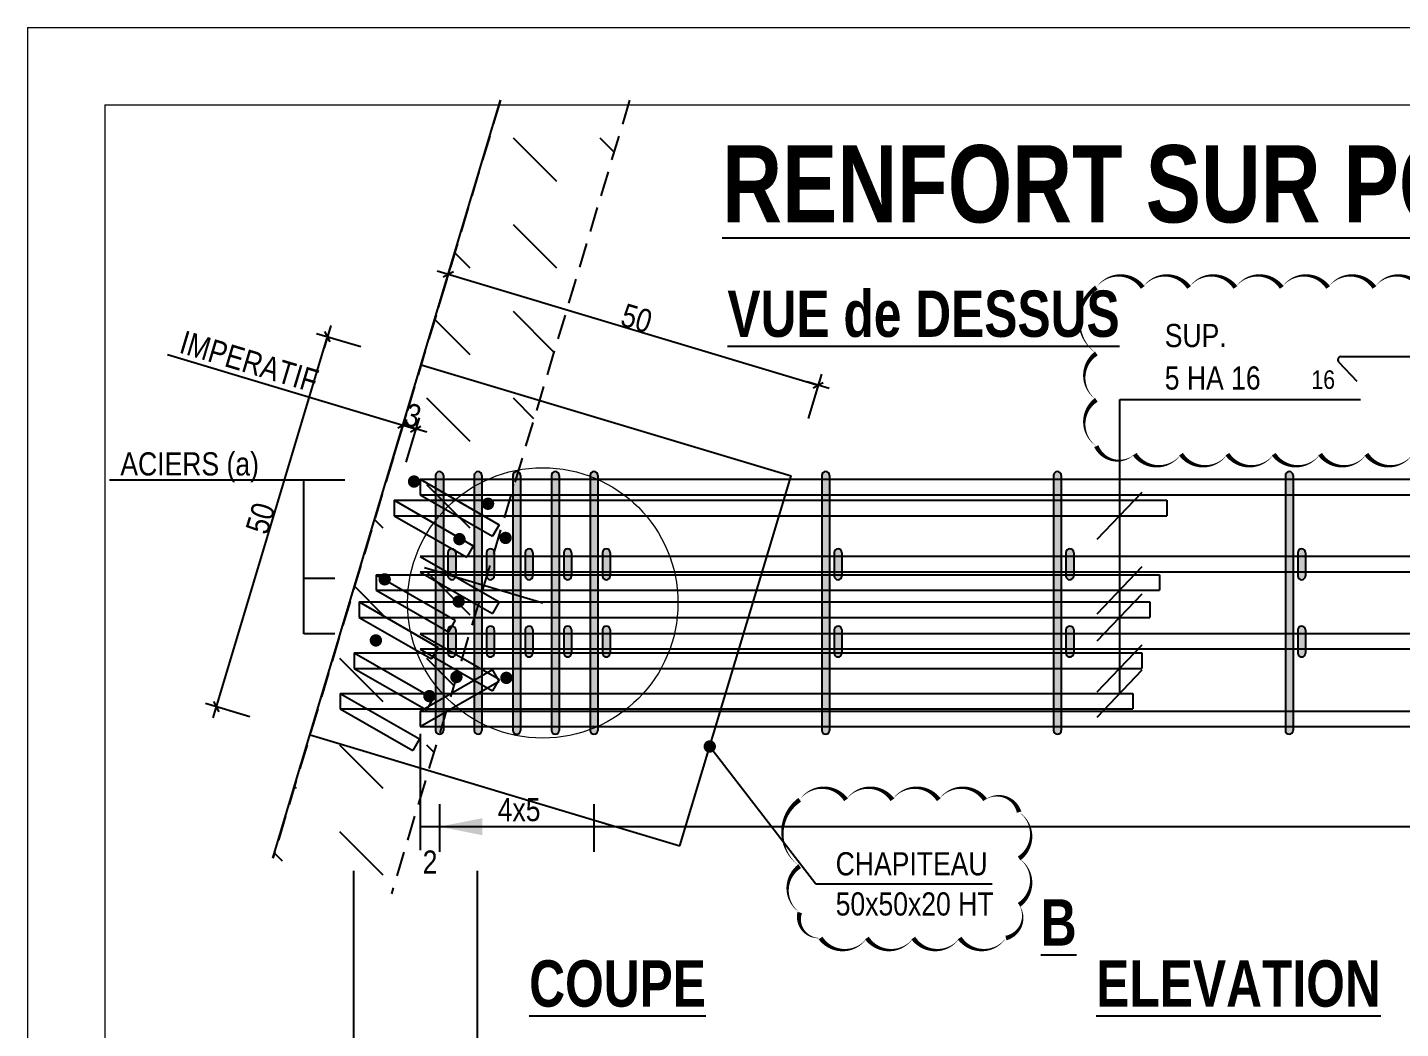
# Model space of a CAD drawing. Header units: centimetres. Extents: x 29921 to 42652, y -19090 to -11306.
# Drawn here: x 33043 to 33931, y -16244 to -15596 of the extents above; entities that cross this region are included whole.
import ezdxf

# ---------------------------------------------------------------- set-up
doc = ezdxf.new("R2010")
doc.units = ezdxf.units.CM
doc.header["$LTSCALE"] = 25.4
doc.header["$PDMODE"] = 1
doc.header["$PDSIZE"] = -2
doc.linetypes.add('CACHEX2', pattern=[19.05, 12.7, -6.35])
for name, color, linetype in [('01_linteaux', 2, 'Continuous'), ('01_murs_sup', 2, 'CACHEX2'), ('01_poch_BN', 9, 'Continuous'), ('01_texte', 230, 'Continuous'), ('AA_COTES', 2, 'Continuous')]:
    doc.layers.add(name, color=color, linetype=linetype)
doc.layers.add('01_murs_coup', color=5, linetype='Continuous', lineweight=60)
doc.layers.add('01_résv', color=32, linetype='Continuous', lineweight=9)
doc.styles.add('impact', font='impact.ttf')
doc.styles.add('STYLE2', font='ARIALN.TTF')
doc.dimstyles.new('JB25', dxfattribs={"dimscale": 0.1, "dimtxt": 150, "dimasz": 15, "dimexe": 0.1, "dimexo": 0.1, "dimgap": 0.09, "dimtad": 1, "dimdec": 1, "dimlfac": 0.5, "dimdsep": 46, "dimtxsty": 'STYLE2', "dimblk1": 'BOND_G', "dimblk2": 'BOND_D', "dimsah": 1, "dimcen": 1.5, "dimdle": 0.01, "dimse1": 1, "dimse2": 1, "dimclrd": 4, "dimclre": 2, "dimclrt": 6, "dimazin": 2, "dimtfac": 2.333333, "dimtdec": 1, "dimtix": 1, "dimtmove": 2, "dimatfit": 3, "dimldrblk": 'BOND_G', "dimfxl": 1, "dimtolj": 1, "dimtzin": 0, "dimarcsym": 0})

# ---------------------------------------------------------------- blocks, each defined once
blk = doc.blocks.new('BOND_G')
at = {"layer": 'AA_COTES', "color": 0}
for p, q in [((0, -5), (0, 15)), ((5, 0), (-5, 0)), ((1.77, 1.77), (-1.77, -1.77))]:
    blk.add_line(p, q, dxfattribs=at)
blk = doc.blocks.new('BOND_D')
at = {"layer": 'AA_COTES', "color": 0}
for p, q in [((5, 0), (-5, 0)), ((-1.77, -1.77), (1.77, 1.77)), ((0, 5), (0, -15))]:
    blk.add_line(p, q, dxfattribs=at)
blk = doc.blocks.new('*D170')
at = {"layer": '01_poch_BN', "color": 4, "lineweight": -2, "transparency": 16777216}
blk.add_line((33165.43, -16034.27), (33236.44, -15797.69), dxfattribs=at)
at = {"layer": 'Defpoints', "color": 0, "transparency": 16777216}
for p in [(33236.87, -15796.26), (33297.44, -15814.44), (33225.56, -16053.88)]:
    blk.add_point(p, dxfattribs=at)
at = {"layer": '01_poch_BN', "color": 4, "lineweight": -2, "transparency": 16777216, "xscale": 1.5, "yscale": 1.5, "zscale": 1.5}
for name, p, rotation in [('BOND_D', (33236.87, -15796.26), 73.29135084626645), ('BOND_G', (33165, -16035.7), 253.2913508462665)]:
    blk.add_blockref(name, p, dxfattribs=dict(at, rotation=rotation))
at = {"layer": '01_poch_BN', "color": 6, "transparency": 16777216, "insert": (33193.59, -15913.78), "char_height": 15, "attachment_point": 5, "rotation": 73.29135, "style": 'STYLE2'}
blk.add_mtext('\\A1;50', dxfattribs=at)
blk = doc.blocks.new('*D171')
at = {"layer": '01_poch_BN', "color": 4, "lineweight": -2, "transparency": 16777216}
blk.add_line((33316.47, -15756.24), (33553.04, -15827.26), dxfattribs=at)
at = {"layer": 'Defpoints', "color": 0, "transparency": 16777216}
for p in [(33297.44, -15814.44), (33554.48, -15827.69), (33536.88, -15886.31)]:
    blk.add_point(p, dxfattribs=at)
at = {"layer": '01_poch_BN', "color": 4, "lineweight": -2, "transparency": 16777216, "xscale": 1.5, "yscale": 1.5, "zscale": 1.5}
for name, p, rotation in [('BOND_G', (33315.03, -15755.81), 163.291350846279), ('BOND_D', (33554.48, -15827.69), 343.2913508462789)]:
    blk.add_blockref(name, p, dxfattribs=dict(at, rotation=rotation))
at = {"layer": '01_poch_BN', "color": 6, "transparency": 16777216, "insert": (33436.96, -15784.41), "char_height": 15, "attachment_point": 5, "rotation": 343.29135, "style": 'STYLE2'}
blk.add_mtext('\\A1;50', dxfattribs=at)
blk = doc.blocks.new('*D185')
at = {"layer": '01_poch_BN', "color": 4, "lineweight": -2, "transparency": 16777216}
blk.add_line((33287.14, -15853.94), (33292.52, -15855.56), dxfattribs=at)
at = {"layer": 'Defpoints', "color": 0, "transparency": 16777216}
for p in [(33293.96, -15855.99), (33271.84, -15899.71), (33280.09, -15902.19)]:
    blk.add_point(p, dxfattribs=at)
at = {"layer": '01_poch_BN', "color": 4, "lineweight": -2, "transparency": 16777216, "xscale": 1.5, "yscale": 1.5, "zscale": 1.5}
for name, p, rotation in [('BOND_G', (33285.71, -15853.51), 163.2913508462766), ('BOND_D', (33293.96, -15855.99), 343.2913508462767)]:
    blk.add_blockref(name, p, dxfattribs=dict(at, rotation=rotation))
at = {"layer": '01_poch_BN', "color": 6, "transparency": 16777216, "insert": (33292.04, -15847.4), "char_height": 15, "attachment_point": 5, "rotation": 343.29135, "style": 'STYLE2'}
blk.add_mtext('\\A1;3', dxfattribs=at)

msp = doc.modelspace()

# ---------------------------------------------------------------- hatches: boundary and pattern name
at = {"layer": '01_linteaux'}
h = msp.add_hatch(color=256, dxfattribs=at)
h.dxf.hatch_style = 1
h.paths.add_polyline_path([(33306.84, -15886.08), (33306.84, -15888.58), (33311.84, -15888.58), (33311.84, -15886.08, 1)])
h.paths.add_polyline_path([(33311.84, -15888.58), (33306.84, -15888.58), (33306.84, -15894.32), (33311.84, -15897.19)])
h.paths.add_polyline_path([(33311.84, -15897.19), (33306.84, -15894.32), (33306.84, -15898.58), (33311.84, -15898.58)])
h.paths.add_polyline_path([(33311.84, -15898.58), (33306.84, -15898.58), (33306.84, -15904.32), (33311.84, -15907.19)])
h.paths.add_polyline_path([(33311.84, -15909.27), (33311.84, -15907.19), (33306.84, -15904.32), (33306.84, -15915.21, -0.022174)])
h.paths.add_polyline_path([(33311.84, -15909.27, 0.022174), (33306.84, -15915.21), (33306.84, -15938.58), (33311.84, -15938.58)])
h.paths.add_polyline_path([(33311.84, -15938.58), (33306.84, -15938.58), (33306.84, -15944.32), (33311.84, -15947.19)])
h.paths.add_polyline_path([(33306.84, -15944.32), (33306.84, -15948.58), (33311.84, -15948.58), (33311.84, -15947.19)])
h.paths.add_polyline_path([(33311.84, -15948.58), (33306.84, -15948.58), (33306.84, -15954.32), (33311.84, -15957.19)])
h.paths.add_polyline_path([(33311.84, -15957.19), (33306.84, -15954.32), (33306.84, -15988.58), (33311.84, -15988.58)])
h.paths.add_polyline_path([(33311.84, -15988.58), (33306.84, -15988.58), (33306.84, -15994.32), (33311.84, -15997.19)])
h.paths.add_polyline_path([(33306.84, -15994.32), (33306.84, -15998.58), (33311.84, -15998.58), (33311.84, -15997.19)])
h.paths.add_polyline_path([(33311.84, -15998.58), (33306.84, -15998.58), (33306.84, -16004.32), (33311.84, -16007.19)])
h.paths.add_polyline_path([(33311.84, -16007.19), (33306.84, -16004.32), (33306.84, -16021.96, 0.022174), (33311.84, -16027.89)])
h.paths.add_polyline_path([(33311.84, -16027.89, -0.022174), (33306.84, -16021.96), (33306.84, -16032.84), (33311.84, -16029.97)])
h.paths.add_polyline_path([(33311.84, -16029.97), (33306.84, -16032.84), (33306.84, -16038.58), (33311.84, -16038.58)])
h.paths.add_polyline_path([(33311.84, -16038.58), (33306.84, -16038.58), (33306.84, -16042.84), (33311.84, -16039.97)])
h.paths.add_polyline_path([(33311.84, -16039.97), (33306.84, -16042.84), (33306.84, -16048.58), (33310.68, -16048.58), (33311.84, -16044.7)])
h.paths.add_polyline_path([(33310.68, -16048.58), (33306.84, -16048.58), (33306.84, -16051.08, 0.39487), (33309.18, -16053.58)])
h.paths.add_polyline_path([(33311.84, -16048.58), (33310.68, -16048.58), (33309.18, -16053.58, 0.433826), (33311.84, -16051.08)])
h.paths.add_polyline_path([(33311.84, -16044.7), (33310.68, -16048.58), (33311.84, -16048.58)], flags=17)
h = msp.add_hatch(color=256, dxfattribs=at)
h.dxf.hatch_style = 1
h.paths.add_polyline_path([(33331.84, -15886.08), (33331.84, -15888.58), (33336.84, -15888.58), (33336.84, -15886.08, 1)])
h.paths.add_polyline_path([(33336.84, -15888.58), (33331.84, -15888.58), (33331.84, -15894.32), (33336.84, -15897.19)])
h.paths.add_polyline_path([(33336.84, -15897.19), (33331.84, -15894.32), (33331.84, -15898.58), (33336.84, -15898.58)])
h.paths.add_polyline_path([(33336.84, -15898.58), (33331.84, -15898.58), (33331.84, -15904.32), (33336.84, -15907.19)])
h.paths.add_polyline_path([(33336.84, -15909.27), (33336.84, -15907.19), (33331.84, -15904.32), (33331.84, -15915.21, -0.022174)])
h.paths.add_polyline_path([(33336.84, -15909.27, 0.022174), (33331.84, -15915.21), (33331.84, -15938.58), (33336.84, -15938.58)])
h.paths.add_polyline_path([(33336.84, -15938.58), (33331.84, -15938.58), (33331.84, -15944.32), (33336.84, -15947.19)])
h.paths.add_polyline_path([(33331.84, -15944.32), (33331.84, -15948.58), (33336.84, -15948.58), (33336.84, -15947.19)])
h.paths.add_polyline_path([(33336.84, -15948.58), (33331.84, -15948.58), (33331.84, -15954.32), (33336.84, -15957.19)])
h.paths.add_polyline_path([(33336.84, -15957.19), (33331.84, -15954.32), (33331.84, -15988.58), (33336.84, -15988.58)])
h.paths.add_polyline_path([(33336.84, -15988.58), (33331.84, -15988.58), (33331.84, -15994.32), (33336.84, -15997.19)])
h.paths.add_polyline_path([(33331.84, -15994.32), (33331.84, -15998.58), (33336.84, -15998.58), (33336.84, -15997.19)])
h.paths.add_polyline_path([(33336.84, -15998.58), (33331.84, -15998.58), (33331.84, -16004.32), (33336.84, -16007.19)])
h.paths.add_polyline_path([(33336.84, -16007.19), (33331.84, -16004.32), (33331.84, -16021.96, 0.022174), (33336.84, -16027.89)])
h.paths.add_polyline_path([(33336.84, -16027.89, -0.022174), (33331.84, -16021.96), (33331.84, -16032.84), (33336.84, -16029.97)])
h.paths.add_polyline_path([(33336.84, -16029.97), (33331.84, -16032.84), (33331.84, -16038.58), (33336.84, -16038.58)])
h.paths.add_polyline_path([(33336.84, -16038.58), (33331.84, -16038.58), (33331.84, -16042.84), (33336.84, -16039.97)])
h.paths.add_polyline_path([(33336.84, -16039.97), (33331.84, -16042.84), (33331.84, -16048.58), (33335.68, -16048.58), (33336.84, -16044.7)])
h.paths.add_polyline_path([(33335.68, -16048.58), (33331.84, -16048.58), (33331.84, -16051.08, 0.39487), (33334.18, -16053.58)])
h.paths.add_polyline_path([(33336.84, -16048.58), (33335.68, -16048.58), (33334.18, -16053.58, 0.433826), (33336.84, -16051.08)])
h.paths.add_polyline_path([(33336.84, -16044.7), (33335.68, -16048.58), (33336.84, -16048.58)], flags=17)
h = msp.add_hatch(color=256, dxfattribs=at)
h.dxf.hatch_style = 1
h.paths.add_polyline_path([(33356.84, -15886.08), (33356.84, -15888.58), (33361.84, -15888.58), (33361.84, -15886.08, 1)])
h.paths.add_polyline_path([(33361.84, -15888.58), (33356.84, -15888.58), (33356.84, -15894.32), (33361.84, -15897.19)])
h.paths.add_polyline_path([(33361.84, -15897.19), (33356.84, -15894.32), (33356.84, -15898.58), (33361.84, -15898.58)])
h.paths.add_polyline_path([(33361.84, -15898.58), (33356.84, -15898.58), (33356.84, -15904.32), (33361.84, -15907.19)])
h.paths.add_polyline_path([(33361.84, -15909.27), (33361.84, -15907.19), (33356.84, -15904.32), (33356.84, -15915.21, -0.022174)])
h.paths.add_polyline_path([(33361.84, -15909.27, 0.022174), (33356.84, -15915.21), (33356.84, -15938.58), (33361.84, -15938.58)])
h.paths.add_polyline_path([(33361.84, -15938.58), (33356.84, -15938.58), (33356.84, -15944.32), (33361.84, -15947.19)])
h.paths.add_polyline_path([(33356.84, -15944.32), (33356.84, -15948.58), (33361.84, -15948.58), (33361.84, -15947.19)])
h.paths.add_polyline_path([(33361.84, -15948.58), (33356.84, -15948.58), (33356.84, -15954.32), (33361.84, -15957.19)])
h.paths.add_polyline_path([(33361.84, -15957.19), (33356.84, -15954.32), (33356.84, -15988.58), (33361.84, -15988.58)])
h.paths.add_polyline_path([(33361.84, -15988.58), (33356.84, -15988.58), (33356.84, -15994.32), (33361.84, -15997.19)])
h.paths.add_polyline_path([(33356.84, -15994.32), (33356.84, -15998.58), (33361.84, -15998.58), (33361.84, -15997.19)])
h.paths.add_polyline_path([(33361.84, -15998.58), (33356.84, -15998.58), (33356.84, -16004.32), (33361.84, -16007.19)])
h.paths.add_polyline_path([(33361.84, -16007.19), (33356.84, -16004.32), (33356.84, -16021.96, 0.022174), (33361.84, -16027.89)])
h.paths.add_polyline_path([(33361.84, -16027.89, -0.022174), (33356.84, -16021.96), (33356.84, -16032.84), (33361.84, -16029.97)])
h.paths.add_polyline_path([(33361.84, -16029.97), (33356.84, -16032.84), (33356.84, -16038.58), (33361.84, -16038.58)])
h.paths.add_polyline_path([(33361.84, -16038.58), (33356.84, -16038.58), (33356.84, -16042.84), (33361.84, -16039.97)])
h.paths.add_polyline_path([(33361.84, -16039.97), (33356.84, -16042.84), (33356.84, -16048.58), (33360.68, -16048.58), (33361.84, -16044.7)])
h.paths.add_polyline_path([(33360.68, -16048.58), (33356.84, -16048.58), (33356.84, -16051.08, 0.39487), (33359.18, -16053.58)])
h.paths.add_polyline_path([(33361.84, -16048.58), (33360.68, -16048.58), (33359.18, -16053.58, 0.433826), (33361.84, -16051.08)])
h.paths.add_polyline_path([(33361.84, -16044.7), (33360.68, -16048.58), (33361.84, -16048.58)], flags=17)
h = msp.add_hatch(color=256, dxfattribs=at)
h.dxf.hatch_style = 1
h.paths.add_polyline_path([(33381.84, -15886.08), (33381.84, -15888.58), (33386.84, -15888.58), (33386.84, -15886.08, 1)])
h.paths.add_polyline_path([(33386.84, -15888.58), (33381.84, -15888.58), (33381.84, -15894.32), (33386.84, -15897.19)])
h.paths.add_polyline_path([(33386.84, -15897.19), (33381.84, -15894.32), (33381.84, -15898.58), (33386.84, -15898.58)])
h.paths.add_polyline_path([(33386.84, -15898.58), (33381.84, -15898.58), (33381.84, -15904.32), (33386.84, -15907.19)])
h.paths.add_polyline_path([(33386.84, -15909.27), (33386.84, -15907.19), (33381.84, -15904.32), (33381.84, -15915.21, -0.022174)])
h.paths.add_polyline_path([(33386.84, -15909.27, 0.022174), (33381.84, -15915.21), (33381.84, -15938.58), (33386.84, -15938.58)])
h.paths.add_polyline_path([(33386.84, -15938.58), (33381.84, -15938.58), (33381.84, -15944.32), (33386.84, -15947.19)])
h.paths.add_polyline_path([(33381.84, -15944.32), (33381.84, -15948.58), (33386.84, -15948.58), (33386.84, -15947.19)])
h.paths.add_polyline_path([(33386.84, -15948.58), (33381.84, -15948.58), (33381.84, -15954.32), (33386.84, -15957.19)])
h.paths.add_polyline_path([(33386.84, -15957.19), (33381.84, -15954.32), (33381.84, -15988.58), (33386.84, -15988.58)])
h.paths.add_polyline_path([(33386.84, -15988.58), (33381.84, -15988.58), (33381.84, -15994.32), (33386.84, -15997.19)])
h.paths.add_polyline_path([(33381.84, -15994.32), (33381.84, -15998.58), (33386.84, -15998.58), (33386.84, -15997.19)])
h.paths.add_polyline_path([(33386.84, -15998.58), (33381.84, -15998.58), (33381.84, -16004.32), (33386.84, -16007.19)])
h.paths.add_polyline_path([(33386.84, -16007.19), (33381.84, -16004.32), (33381.84, -16021.96, 0.022174), (33386.84, -16027.89)])
h.paths.add_polyline_path([(33386.84, -16027.89, -0.022174), (33381.84, -16021.96), (33381.84, -16032.84), (33386.84, -16029.97)])
h.paths.add_polyline_path([(33386.84, -16029.97), (33381.84, -16032.84), (33381.84, -16038.58), (33386.84, -16038.58)])
h.paths.add_polyline_path([(33386.84, -16038.58), (33381.84, -16038.58), (33381.84, -16042.84), (33386.84, -16039.97)])
h.paths.add_polyline_path([(33386.84, -16039.97), (33381.84, -16042.84), (33381.84, -16048.58), (33385.68, -16048.58), (33386.84, -16044.7)])
h.paths.add_polyline_path([(33385.68, -16048.58), (33381.84, -16048.58), (33381.84, -16051.08, 0.39487), (33384.18, -16053.58)])
h.paths.add_polyline_path([(33386.84, -16048.58), (33385.68, -16048.58), (33384.18, -16053.58, 0.433826), (33386.84, -16051.08)])
h.paths.add_polyline_path([(33386.84, -16044.7), (33385.68, -16048.58), (33386.84, -16048.58)], flags=17)
h = msp.add_hatch(color=256, dxfattribs=at)
h.dxf.hatch_style = 1
h.paths.add_polyline_path([(33406.84, -15886.08), (33406.84, -15888.58), (33411.84, -15888.58), (33411.84, -15886.08, 1)])
h.paths.add_polyline_path([(33411.84, -15888.58), (33406.84, -15888.58), (33406.84, -15894.32), (33411.84, -15897.19)])
h.paths.add_polyline_path([(33411.84, -15897.19), (33406.84, -15894.32), (33406.84, -15898.58), (33411.84, -15898.58)])
h.paths.add_polyline_path([(33411.84, -15898.58), (33406.84, -15898.58), (33406.84, -15904.32), (33411.84, -15907.19)])
h.paths.add_polyline_path([(33411.84, -15909.27), (33411.84, -15907.19), (33406.84, -15904.32), (33406.84, -15915.21, -0.022174)])
h.paths.add_polyline_path([(33411.84, -15909.27, 0.022174), (33406.84, -15915.21), (33406.84, -15938.58), (33411.84, -15938.58)])
h.paths.add_polyline_path([(33411.84, -15938.58), (33406.84, -15938.58), (33406.84, -15944.32), (33411.84, -15947.19)])
h.paths.add_polyline_path([(33406.84, -15944.32), (33406.84, -15948.58), (33411.84, -15948.58), (33411.84, -15947.19)])
h.paths.add_polyline_path([(33411.84, -15948.58), (33406.84, -15948.58), (33406.84, -15954.32), (33411.84, -15957.19)])
h.paths.add_polyline_path([(33411.84, -15957.19), (33406.84, -15954.32), (33406.84, -15988.58), (33411.84, -15988.58)])
h.paths.add_polyline_path([(33411.84, -15988.58), (33406.84, -15988.58), (33406.84, -15994.32), (33411.84, -15997.19)])
h.paths.add_polyline_path([(33406.84, -15994.32), (33406.84, -15998.58), (33411.84, -15998.58), (33411.84, -15997.19)])
h.paths.add_polyline_path([(33411.84, -15998.58), (33406.84, -15998.58), (33406.84, -16004.32), (33411.84, -16007.19)])
h.paths.add_polyline_path([(33411.84, -16007.19), (33406.84, -16004.32), (33406.84, -16021.96, 0.022174), (33411.84, -16027.89)])
h.paths.add_polyline_path([(33411.84, -16027.89, -0.022174), (33406.84, -16021.96), (33406.84, -16032.84), (33411.84, -16029.97)])
h.paths.add_polyline_path([(33411.84, -16029.97), (33406.84, -16032.84), (33406.84, -16038.58), (33411.84, -16038.58)])
h.paths.add_polyline_path([(33411.84, -16038.58), (33406.84, -16038.58), (33406.84, -16042.84), (33411.84, -16039.97)])
h.paths.add_polyline_path([(33411.84, -16039.97), (33406.84, -16042.84), (33406.84, -16048.58), (33410.68, -16048.58), (33411.84, -16044.7)])
h.paths.add_polyline_path([(33410.68, -16048.58), (33406.84, -16048.58), (33406.84, -16051.08, 0.39487), (33409.18, -16053.58)])
h.paths.add_polyline_path([(33411.84, -16048.58), (33410.68, -16048.58), (33409.18, -16053.58, 0.433826), (33411.84, -16051.08)])
h.paths.add_polyline_path([(33411.84, -16044.7), (33410.68, -16048.58), (33411.84, -16048.58)], flags=17)
h = msp.add_hatch(color=256, dxfattribs=at)
h.dxf.hatch_style = 1
h.paths.add_polyline_path([(33556.84, -15886.08), (33556.84, -15888.58), (33561.84, -15888.58), (33561.84, -15886.08, 1)])
h.paths.add_polyline_path([(33561.84, -15888.58), (33556.84, -15888.58), (33556.84, -15894.32), (33561.84, -15897.19)])
h.paths.add_polyline_path([(33561.84, -15897.19), (33556.84, -15894.32), (33556.84, -15898.58), (33561.84, -15898.58)])
h.paths.add_polyline_path([(33561.84, -15898.58), (33556.84, -15898.58), (33556.84, -15904.32), (33561.84, -15907.19)])
h.paths.add_polyline_path([(33561.84, -15909.27), (33561.84, -15907.19), (33556.84, -15904.32), (33556.84, -15915.21, -0.022174)])
h.paths.add_polyline_path([(33561.84, -15909.27, 0.022174), (33556.84, -15915.21), (33556.84, -15938.58), (33561.84, -15938.58)])
h.paths.add_polyline_path([(33561.84, -15938.58), (33556.84, -15938.58), (33556.84, -15944.32), (33561.84, -15947.19)])
h.paths.add_polyline_path([(33556.84, -15944.32), (33556.84, -15948.58), (33561.84, -15948.58), (33561.84, -15947.19)])
h.paths.add_polyline_path([(33561.84, -15948.58), (33556.84, -15948.58), (33556.84, -15954.32), (33561.84, -15957.19)])
h.paths.add_polyline_path([(33561.84, -15957.19), (33556.84, -15954.32), (33556.84, -15988.58), (33561.84, -15988.58)])
h.paths.add_polyline_path([(33561.84, -15988.58), (33556.84, -15988.58), (33556.84, -15994.32), (33561.84, -15997.19)])
h.paths.add_polyline_path([(33556.84, -15994.32), (33556.84, -15998.58), (33561.84, -15998.58), (33561.84, -15997.19)])
h.paths.add_polyline_path([(33561.84, -15998.58), (33556.84, -15998.58), (33556.84, -16004.32), (33561.84, -16007.19)])
h.paths.add_polyline_path([(33561.84, -16007.19), (33556.84, -16004.32), (33556.84, -16021.96, 0.022174), (33561.84, -16027.89)])
h.paths.add_polyline_path([(33561.84, -16027.89, -0.022174), (33556.84, -16021.96), (33556.84, -16032.84), (33561.84, -16029.97)])
h.paths.add_polyline_path([(33561.84, -16029.97), (33556.84, -16032.84), (33556.84, -16038.58), (33561.84, -16038.58)])
h.paths.add_polyline_path([(33561.84, -16038.58), (33556.84, -16038.58), (33556.84, -16042.84), (33561.84, -16039.97)])
h.paths.add_polyline_path([(33561.84, -16039.97), (33556.84, -16042.84), (33556.84, -16048.58), (33560.68, -16048.58), (33561.84, -16044.7)])
h.paths.add_polyline_path([(33560.68, -16048.58), (33556.84, -16048.58), (33556.84, -16051.08, 0.39487), (33559.18, -16053.58)])
h.paths.add_polyline_path([(33561.84, -16048.58), (33560.68, -16048.58), (33559.18, -16053.58, 0.433826), (33561.84, -16051.08)])
h.paths.add_polyline_path([(33561.84, -16044.7), (33560.68, -16048.58), (33561.84, -16048.58)], flags=17)
h = msp.add_hatch(color=256, dxfattribs=at)
h.dxf.hatch_style = 1
h.paths.add_polyline_path([(33706.84, -15886.08), (33706.84, -15888.58), (33711.84, -15888.58), (33711.84, -15886.08, 1)])
h.paths.add_polyline_path([(33711.84, -15888.58), (33706.84, -15888.58), (33706.84, -15894.32), (33711.84, -15897.19)])
h.paths.add_polyline_path([(33711.84, -15897.19), (33706.84, -15894.32), (33706.84, -15898.58), (33711.84, -15898.58)])
h.paths.add_polyline_path([(33711.84, -15898.58), (33706.84, -15898.58), (33706.84, -15904.32), (33711.84, -15907.19)])
h.paths.add_polyline_path([(33711.84, -15909.27), (33711.84, -15907.19), (33706.84, -15904.32), (33706.84, -15915.21, -0.022174)])
h.paths.add_polyline_path([(33711.84, -15909.27, 0.022174), (33706.84, -15915.21), (33706.84, -15938.58), (33711.84, -15938.58)])
h.paths.add_polyline_path([(33711.84, -15938.58), (33706.84, -15938.58), (33706.84, -15944.32), (33711.84, -15947.19)])
h.paths.add_polyline_path([(33706.84, -15944.32), (33706.84, -15948.58), (33711.84, -15948.58), (33711.84, -15947.19)])
h.paths.add_polyline_path([(33711.84, -15948.58), (33706.84, -15948.58), (33706.84, -15954.32), (33711.84, -15957.19)])
h.paths.add_polyline_path([(33711.84, -15957.19), (33706.84, -15954.32), (33706.84, -15988.58), (33711.84, -15988.58)])
h.paths.add_polyline_path([(33711.84, -15988.58), (33706.84, -15988.58), (33706.84, -15994.32), (33711.84, -15997.19)])
h.paths.add_polyline_path([(33706.84, -15994.32), (33706.84, -15998.58), (33711.84, -15998.58), (33711.84, -15997.19)])
h.paths.add_polyline_path([(33711.84, -15998.58), (33706.84, -15998.58), (33706.84, -16004.32), (33711.84, -16007.19)])
h.paths.add_polyline_path([(33711.84, -16007.19), (33706.84, -16004.32), (33706.84, -16021.96, 0.022174), (33711.84, -16027.89)])
h.paths.add_polyline_path([(33711.84, -16027.89, -0.022174), (33706.84, -16021.96), (33706.84, -16032.84), (33711.84, -16029.97)])
h.paths.add_polyline_path([(33711.84, -16029.97), (33706.84, -16032.84), (33706.84, -16038.58), (33711.84, -16038.58)])
h.paths.add_polyline_path([(33711.84, -16038.58), (33706.84, -16038.58), (33706.84, -16042.84), (33711.84, -16039.97)])
h.paths.add_polyline_path([(33711.84, -16039.97), (33706.84, -16042.84), (33706.84, -16048.58), (33710.68, -16048.58), (33711.84, -16044.7)])
h.paths.add_polyline_path([(33710.68, -16048.58), (33706.84, -16048.58), (33706.84, -16051.08, 0.39487), (33709.18, -16053.58)])
h.paths.add_polyline_path([(33711.84, -16048.58), (33710.68, -16048.58), (33709.18, -16053.58, 0.433826), (33711.84, -16051.08)])
h.paths.add_polyline_path([(33711.84, -16044.7), (33710.68, -16048.58), (33711.84, -16048.58)], flags=17)
h = msp.add_hatch(color=256, dxfattribs=at)
h.dxf.hatch_style = 1
h.paths.add_polyline_path([(33856.84, -15886.08), (33856.84, -15888.58), (33861.84, -15888.58), (33861.84, -15886.08, 1)])
h.paths.add_polyline_path([(33861.84, -15888.58), (33856.84, -15888.58), (33856.84, -15894.32), (33861.84, -15897.19)])
h.paths.add_polyline_path([(33861.84, -15897.19), (33856.84, -15894.32), (33856.84, -15898.58), (33861.84, -15898.58)])
h.paths.add_polyline_path([(33861.84, -15898.58), (33856.84, -15898.58), (33856.84, -15904.32), (33861.84, -15907.19)])
h.paths.add_polyline_path([(33861.84, -15909.27), (33861.84, -15907.19), (33856.84, -15904.32), (33856.84, -15915.21, -0.022174)])
h.paths.add_polyline_path([(33861.84, -15909.27, 0.022174), (33856.84, -15915.21), (33856.84, -15938.58), (33861.84, -15938.58)])
h.paths.add_polyline_path([(33861.84, -15938.58), (33856.84, -15938.58), (33856.84, -15944.32), (33861.84, -15947.19)])
h.paths.add_polyline_path([(33856.84, -15944.32), (33856.84, -15948.58), (33861.84, -15948.58), (33861.84, -15947.19)])
h.paths.add_polyline_path([(33861.84, -15948.58), (33856.84, -15948.58), (33856.84, -15954.32), (33861.84, -15957.19)])
h.paths.add_polyline_path([(33861.84, -15957.19), (33856.84, -15954.32), (33856.84, -15988.58), (33861.84, -15988.58)])
h.paths.add_polyline_path([(33861.84, -15988.58), (33856.84, -15988.58), (33856.84, -15994.32), (33861.84, -15997.19)])
h.paths.add_polyline_path([(33856.84, -15994.32), (33856.84, -15998.58), (33861.84, -15998.58), (33861.84, -15997.19)])
h.paths.add_polyline_path([(33861.84, -15998.58), (33856.84, -15998.58), (33856.84, -16004.32), (33861.84, -16007.19)])
h.paths.add_polyline_path([(33861.84, -16007.19), (33856.84, -16004.32), (33856.84, -16021.96, 0.022174), (33861.84, -16027.89)])
h.paths.add_polyline_path([(33861.84, -16027.89, -0.022174), (33856.84, -16021.96), (33856.84, -16032.84), (33861.84, -16029.97)])
h.paths.add_polyline_path([(33861.84, -16029.97), (33856.84, -16032.84), (33856.84, -16038.58), (33861.84, -16038.58)])
h.paths.add_polyline_path([(33861.84, -16038.58), (33856.84, -16038.58), (33856.84, -16042.84), (33861.84, -16039.97)])
h.paths.add_polyline_path([(33861.84, -16039.97), (33856.84, -16042.84), (33856.84, -16048.58), (33860.68, -16048.58), (33861.84, -16044.7)])
h.paths.add_polyline_path([(33860.68, -16048.58), (33856.84, -16048.58), (33856.84, -16051.08, 0.39487), (33859.18, -16053.58)])
h.paths.add_polyline_path([(33861.84, -16048.58), (33860.68, -16048.58), (33859.18, -16053.58, 0.433826), (33861.84, -16051.08)])
h.paths.add_polyline_path([(33861.84, -16044.7), (33860.68, -16048.58), (33861.84, -16048.58)], flags=17)
h = msp.add_hatch(color=256, dxfattribs=at)
h.dxf.hatch_style = 1
h.paths.add_polyline_path([(33319.84, -15938.58), (33314.84, -15938.58), (33314.84, -15944.32), (33319.84, -15947.19)])
h.paths.add_polyline_path([(33314.84, -15944.32), (33314.84, -15948.58), (33319.84, -15948.58), (33319.84, -15947.19)])
edge = h.paths.add_edge_path()
edge.add_arc((33317.34, -15951.08), 2.5, 180, 360)
edge.add_line((33319.84, -15951.08), (33319.84, -15948.58))
edge.add_line((33319.84, -15948.58), (33314.84, -15948.58))
edge.add_line((33314.84, -15948.58), (33314.84, -15951.08))
edge = h.paths.add_edge_path()
edge.add_arc((33317.34, -15936.08), 2.5, 0, 180)
edge.add_line((33314.84, -15936.08), (33314.84, -15938.58))
edge.add_line((33314.84, -15938.58), (33319.84, -15938.58))
edge.add_line((33319.84, -15938.58), (33319.84, -15936.08))
h = msp.add_hatch(color=256, dxfattribs=at)
h.dxf.hatch_style = 1
h.paths.add_polyline_path([(33344.84, -15938.58), (33339.84, -15938.58), (33339.84, -15944.32), (33344.84, -15947.19)])
h.paths.add_polyline_path([(33339.84, -15944.32), (33339.84, -15948.58), (33344.84, -15948.58), (33344.84, -15947.19)])
edge = h.paths.add_edge_path()
edge.add_arc((33342.34, -15951.08), 2.5, 180, 360)
edge.add_line((33344.84, -15951.08), (33344.84, -15948.58))
edge.add_line((33344.84, -15948.58), (33339.84, -15948.58))
edge.add_line((33339.84, -15948.58), (33339.84, -15951.08))
edge = h.paths.add_edge_path()
edge.add_arc((33342.34, -15936.08), 2.5, 0, 180)
edge.add_line((33339.84, -15936.08), (33339.84, -15938.58))
edge.add_line((33339.84, -15938.58), (33344.84, -15938.58))
edge.add_line((33344.84, -15938.58), (33344.84, -15936.08))
h = msp.add_hatch(color=256, dxfattribs=at)
h.dxf.hatch_style = 1
h.paths.add_polyline_path([(33369.84, -15938.58), (33364.84, -15938.58), (33364.84, -15944.32), (33369.84, -15947.19)])
h.paths.add_polyline_path([(33364.84, -15944.32), (33364.84, -15948.58), (33369.84, -15948.58), (33369.84, -15947.19)])
edge = h.paths.add_edge_path()
edge.add_arc((33367.34, -15951.08), 2.5, 180, 360)
edge.add_line((33369.84, -15951.08), (33369.84, -15948.58))
edge.add_line((33369.84, -15948.58), (33364.84, -15948.58))
edge.add_line((33364.84, -15948.58), (33364.84, -15951.08))
edge = h.paths.add_edge_path()
edge.add_arc((33367.34, -15936.08), 2.5, 0, 180)
edge.add_line((33364.84, -15936.08), (33364.84, -15938.58))
edge.add_line((33364.84, -15938.58), (33369.84, -15938.58))
edge.add_line((33369.84, -15938.58), (33369.84, -15936.08))
h = msp.add_hatch(color=256, dxfattribs=at)
h.dxf.hatch_style = 1
h.paths.add_polyline_path([(33394.84, -15938.58), (33389.84, -15938.58), (33389.84, -15944.32), (33394.84, -15947.19)])
h.paths.add_polyline_path([(33389.84, -15944.32), (33389.84, -15948.58), (33394.84, -15948.58), (33394.84, -15947.19)])
edge = h.paths.add_edge_path()
edge.add_arc((33392.34, -15951.08), 2.5, 180, 360)
edge.add_line((33394.84, -15951.08), (33394.84, -15948.58))
edge.add_line((33394.84, -15948.58), (33389.84, -15948.58))
edge.add_line((33389.84, -15948.58), (33389.84, -15951.08))
edge = h.paths.add_edge_path()
edge.add_arc((33392.34, -15936.08), 2.5, 0, 180)
edge.add_line((33389.84, -15936.08), (33389.84, -15938.58))
edge.add_line((33389.84, -15938.58), (33394.84, -15938.58))
edge.add_line((33394.84, -15938.58), (33394.84, -15936.08))
h = msp.add_hatch(color=256, dxfattribs=at)
h.dxf.hatch_style = 1
h.paths.add_polyline_path([(33419.84, -15938.58), (33414.84, -15938.58), (33414.84, -15944.32), (33419.84, -15947.19)])
h.paths.add_polyline_path([(33414.84, -15944.32), (33414.84, -15948.58), (33419.84, -15948.58), (33419.84, -15947.19)])
edge = h.paths.add_edge_path()
edge.add_arc((33417.34, -15951.08), 2.5, 180, 360)
edge.add_line((33419.84, -15951.08), (33419.84, -15948.58))
edge.add_line((33419.84, -15948.58), (33414.84, -15948.58))
edge.add_line((33414.84, -15948.58), (33414.84, -15951.08))
edge = h.paths.add_edge_path()
edge.add_arc((33417.34, -15936.08), 2.5, 0, 180)
edge.add_line((33414.84, -15936.08), (33414.84, -15938.58))
edge.add_line((33414.84, -15938.58), (33419.84, -15938.58))
edge.add_line((33419.84, -15938.58), (33419.84, -15936.08))
h = msp.add_hatch(color=256, dxfattribs=at)
h.dxf.hatch_style = 1
h.paths.add_polyline_path([(33569.84, -15938.58), (33564.84, -15938.58), (33564.84, -15944.32), (33569.84, -15947.19)])
h.paths.add_polyline_path([(33564.84, -15944.32), (33564.84, -15948.58), (33569.84, -15948.58), (33569.84, -15947.19)])
edge = h.paths.add_edge_path()
edge.add_arc((33567.34, -15951.08), 2.5, 180, 360)
edge.add_line((33569.84, -15951.08), (33569.84, -15948.58))
edge.add_line((33569.84, -15948.58), (33564.84, -15948.58))
edge.add_line((33564.84, -15948.58), (33564.84, -15951.08))
edge = h.paths.add_edge_path()
edge.add_arc((33567.34, -15936.08), 2.5, 0, 180)
edge.add_line((33564.84, -15936.08), (33564.84, -15938.58))
edge.add_line((33564.84, -15938.58), (33569.84, -15938.58))
edge.add_line((33569.84, -15938.58), (33569.84, -15936.08))
h = msp.add_hatch(color=256, dxfattribs=at)
h.dxf.hatch_style = 1
h.paths.add_polyline_path([(33719.84, -15938.58), (33714.84, -15938.58), (33714.84, -15944.32), (33719.84, -15947.19)])
h.paths.add_polyline_path([(33714.84, -15944.32), (33714.84, -15948.58), (33719.84, -15948.58), (33719.84, -15947.19)])
edge = h.paths.add_edge_path()
edge.add_arc((33717.34, -15951.08), 2.5, 180, 360)
edge.add_line((33719.84, -15951.08), (33719.84, -15948.58))
edge.add_line((33719.84, -15948.58), (33714.84, -15948.58))
edge.add_line((33714.84, -15948.58), (33714.84, -15951.08))
edge = h.paths.add_edge_path()
edge.add_arc((33717.34, -15936.08), 2.5, 0, 180)
edge.add_line((33714.84, -15936.08), (33714.84, -15938.58))
edge.add_line((33714.84, -15938.58), (33719.84, -15938.58))
edge.add_line((33719.84, -15938.58), (33719.84, -15936.08))
h = msp.add_hatch(color=256, dxfattribs=at)
h.dxf.hatch_style = 1
h.paths.add_polyline_path([(33869.84, -15938.58), (33864.84, -15938.58), (33864.84, -15944.32), (33869.84, -15947.19)])
h.paths.add_polyline_path([(33864.84, -15944.32), (33864.84, -15948.58), (33869.84, -15948.58), (33869.84, -15947.19)])
edge = h.paths.add_edge_path()
edge.add_arc((33867.34, -15951.08), 2.5, 180, 360)
edge.add_line((33869.84, -15951.08), (33869.84, -15948.58))
edge.add_line((33869.84, -15948.58), (33864.84, -15948.58))
edge.add_line((33864.84, -15948.58), (33864.84, -15951.08))
edge = h.paths.add_edge_path()
edge.add_arc((33867.34, -15936.08), 2.5, 0, 180)
edge.add_line((33864.84, -15936.08), (33864.84, -15938.58))
edge.add_line((33864.84, -15938.58), (33869.84, -15938.58))
edge.add_line((33869.84, -15938.58), (33869.84, -15936.08))
h = msp.add_hatch(color=256, dxfattribs=at)
h.dxf.hatch_style = 1
h.paths.add_polyline_path([(33319.84, -15988.58), (33314.84, -15988.58), (33314.84, -15994.32), (33319.84, -15997.19)])
h.paths.add_polyline_path([(33314.84, -15994.32), (33314.84, -15998.58), (33319.84, -15998.58), (33319.84, -15997.19)])
edge = h.paths.add_edge_path()
edge.add_arc((33317.34, -16001.08), 2.5, 180, 360)
edge.add_line((33319.84, -16001.08), (33319.84, -15998.58))
edge.add_line((33319.84, -15998.58), (33314.84, -15998.58))
edge.add_line((33314.84, -15998.58), (33314.84, -16001.08))
edge = h.paths.add_edge_path()
edge.add_arc((33317.34, -15986.08), 2.5, 0, 180)
edge.add_line((33314.84, -15986.08), (33314.84, -15988.58))
edge.add_line((33314.84, -15988.58), (33319.84, -15988.58))
edge.add_line((33319.84, -15988.58), (33319.84, -15986.08))
h = msp.add_hatch(color=256, dxfattribs=at)
h.dxf.hatch_style = 1
h.paths.add_polyline_path([(33344.84, -15988.58), (33339.84, -15988.58), (33339.84, -15994.32), (33344.84, -15997.19)])
h.paths.add_polyline_path([(33339.84, -15994.32), (33339.84, -15998.58), (33344.84, -15998.58), (33344.84, -15997.19)])
edge = h.paths.add_edge_path()
edge.add_arc((33342.34, -16001.08), 2.5, 180, 360)
edge.add_line((33344.84, -16001.08), (33344.84, -15998.58))
edge.add_line((33344.84, -15998.58), (33339.84, -15998.58))
edge.add_line((33339.84, -15998.58), (33339.84, -16001.08))
edge = h.paths.add_edge_path()
edge.add_arc((33342.34, -15986.08), 2.5, 0, 180)
edge.add_line((33339.84, -15986.08), (33339.84, -15988.58))
edge.add_line((33339.84, -15988.58), (33344.84, -15988.58))
edge.add_line((33344.84, -15988.58), (33344.84, -15986.08))
h = msp.add_hatch(color=256, dxfattribs=at)
h.dxf.hatch_style = 1
h.paths.add_polyline_path([(33369.84, -15988.58), (33364.84, -15988.58), (33364.84, -15994.32), (33369.84, -15997.19)])
h.paths.add_polyline_path([(33364.84, -15994.32), (33364.84, -15998.58), (33369.84, -15998.58), (33369.84, -15997.19)])
edge = h.paths.add_edge_path()
edge.add_arc((33367.34, -16001.08), 2.5, 180, 360)
edge.add_line((33369.84, -16001.08), (33369.84, -15998.58))
edge.add_line((33369.84, -15998.58), (33364.84, -15998.58))
edge.add_line((33364.84, -15998.58), (33364.84, -16001.08))
edge = h.paths.add_edge_path()
edge.add_arc((33367.34, -15986.08), 2.5, 0, 180)
edge.add_line((33364.84, -15986.08), (33364.84, -15988.58))
edge.add_line((33364.84, -15988.58), (33369.84, -15988.58))
edge.add_line((33369.84, -15988.58), (33369.84, -15986.08))
h = msp.add_hatch(color=256, dxfattribs=at)
h.dxf.hatch_style = 1
h.paths.add_polyline_path([(33394.84, -15988.58), (33389.84, -15988.58), (33389.84, -15994.32), (33394.84, -15997.19)])
h.paths.add_polyline_path([(33389.84, -15994.32), (33389.84, -15998.58), (33394.84, -15998.58), (33394.84, -15997.19)])
edge = h.paths.add_edge_path()
edge.add_arc((33392.34, -16001.08), 2.5, 180, 360)
edge.add_line((33394.84, -16001.08), (33394.84, -15998.58))
edge.add_line((33394.84, -15998.58), (33389.84, -15998.58))
edge.add_line((33389.84, -15998.58), (33389.84, -16001.08))
edge = h.paths.add_edge_path()
edge.add_arc((33392.34, -15986.08), 2.5, 0, 180)
edge.add_line((33389.84, -15986.08), (33389.84, -15988.58))
edge.add_line((33389.84, -15988.58), (33394.84, -15988.58))
edge.add_line((33394.84, -15988.58), (33394.84, -15986.08))
h = msp.add_hatch(color=256, dxfattribs=at)
h.dxf.hatch_style = 1
h.paths.add_polyline_path([(33419.84, -15988.58), (33414.84, -15988.58), (33414.84, -15994.32), (33419.84, -15997.19)])
h.paths.add_polyline_path([(33414.84, -15994.32), (33414.84, -15998.58), (33419.84, -15998.58), (33419.84, -15997.19)])
edge = h.paths.add_edge_path()
edge.add_arc((33417.34, -16001.08), 2.5, 180, 360)
edge.add_line((33419.84, -16001.08), (33419.84, -15998.58))
edge.add_line((33419.84, -15998.58), (33414.84, -15998.58))
edge.add_line((33414.84, -15998.58), (33414.84, -16001.08))
edge = h.paths.add_edge_path()
edge.add_arc((33417.34, -15986.08), 2.5, 0, 180)
edge.add_line((33414.84, -15986.08), (33414.84, -15988.58))
edge.add_line((33414.84, -15988.58), (33419.84, -15988.58))
edge.add_line((33419.84, -15988.58), (33419.84, -15986.08))
h = msp.add_hatch(color=256, dxfattribs=at)
h.dxf.hatch_style = 1
h.paths.add_polyline_path([(33569.84, -15988.58), (33564.84, -15988.58), (33564.84, -15994.32), (33569.84, -15997.19)])
h.paths.add_polyline_path([(33564.84, -15994.32), (33564.84, -15998.58), (33569.84, -15998.58), (33569.84, -15997.19)])
edge = h.paths.add_edge_path()
edge.add_arc((33567.34, -16001.08), 2.5, 180, 360)
edge.add_line((33569.84, -16001.08), (33569.84, -15998.58))
edge.add_line((33569.84, -15998.58), (33564.84, -15998.58))
edge.add_line((33564.84, -15998.58), (33564.84, -16001.08))
edge = h.paths.add_edge_path()
edge.add_arc((33567.34, -15986.08), 2.5, 0, 180)
edge.add_line((33564.84, -15986.08), (33564.84, -15988.58))
edge.add_line((33564.84, -15988.58), (33569.84, -15988.58))
edge.add_line((33569.84, -15988.58), (33569.84, -15986.08))
h = msp.add_hatch(color=256, dxfattribs=at)
h.dxf.hatch_style = 1
h.paths.add_polyline_path([(33719.84, -15988.58), (33714.84, -15988.58), (33714.84, -15994.32), (33719.84, -15997.19)])
h.paths.add_polyline_path([(33714.84, -15994.32), (33714.84, -15998.58), (33719.84, -15998.58), (33719.84, -15997.19)])
edge = h.paths.add_edge_path()
edge.add_arc((33717.34, -16001.08), 2.5, 180, 360)
edge.add_line((33719.84, -16001.08), (33719.84, -15998.58))
edge.add_line((33719.84, -15998.58), (33714.84, -15998.58))
edge.add_line((33714.84, -15998.58), (33714.84, -16001.08))
edge = h.paths.add_edge_path()
edge.add_arc((33717.34, -15986.08), 2.5, 0, 180)
edge.add_line((33714.84, -15986.08), (33714.84, -15988.58))
edge.add_line((33714.84, -15988.58), (33719.84, -15988.58))
edge.add_line((33719.84, -15988.58), (33719.84, -15986.08))
h = msp.add_hatch(color=256, dxfattribs=at)
h.dxf.hatch_style = 1
h.paths.add_polyline_path([(33869.84, -15988.58), (33864.84, -15988.58), (33864.84, -15994.32), (33869.84, -15997.19)])
h.paths.add_polyline_path([(33864.84, -15994.32), (33864.84, -15998.58), (33869.84, -15998.58), (33869.84, -15997.19)])
edge = h.paths.add_edge_path()
edge.add_arc((33867.34, -16001.08), 2.5, 180, 360)
edge.add_line((33869.84, -16001.08), (33869.84, -15998.58))
edge.add_line((33869.84, -15998.58), (33864.84, -15998.58))
edge.add_line((33864.84, -15998.58), (33864.84, -16001.08))
edge = h.paths.add_edge_path()
edge.add_arc((33867.34, -15986.08), 2.5, 0, 180)
edge.add_line((33864.84, -15986.08), (33864.84, -15988.58))
edge.add_line((33864.84, -15988.58), (33869.84, -15988.58))
edge.add_line((33869.84, -15988.58), (33869.84, -15986.08))
at = {"layer": '01_murs_sup'}
h = msp.add_hatch(dxfattribs=at)
h.set_pattern_fill('DASH', color=256, scale=12.5, angle=135)
h.set_pattern_definition([(135, (-158006.503, 43517.734), (-56.126601, 4e-15), [39.6875, -39.6875])])
h.paths.add_polyline_path([(33201.57, -16133.81), (33278.19, -16156.81), (33432.35, -15643.24), (33348.83, -15643.24)])

# ---------------------------------------------------------------- linework, layer by layer
at = {"layer": '01_linteaux'}
for p, q in [((33201.57, -16133.81), (33348.83, -15643.24)), ((33297.44, -15814.44), (33536.88, -15886.31)), ((33296.84, -15888.58), (34796.84, -15888.58)), ((33296.84, -15888.58), (33296.84, -15898.58)), ((33296.84, -15888.58), (33348, -15917.95)), ((33306.84, -15886.08), (33306.84, -16051.08)), ((33311.84, -15886.08), (33311.84, -16051.08)), ((33331.84, -15886.08), (33331.84, -16051.08)), ((33336.84, -15886.08), (33336.84, -16051.08)), ((33356.84, -15886.08), (33356.84, -16051.08)), ((33361.84, -15886.08), (33361.84, -16051.08)), ((33381.84, -15886.08), (33381.84, -16051.08)), ((33386.84, -15886.08), (33386.84, -16051.08)), ((33406.84, -15886.08), (33406.84, -16051.08)), ((33411.84, -15886.08), (33411.84, -16051.08)), ((33465, -16125.76), (33536.88, -15886.31)), ((33556.84, -15886.08), (33556.84, -16051.08)), ((33561.84, -15886.08), (33561.84, -16051.08)), ((33706.84, -15886.08), (33706.84, -16051.08)), ((33711.84, -15886.08), (33711.84, -16051.08)), ((33856.84, -15886.08), (33856.84, -16051.08)), ((33861.84, -15886.08), (33861.84, -16051.08)), ((33296.84, -15898.58), (34796.84, -15898.58)), ((33296.84, -15898.58), (33343.69, -15925.47)), ((33280.09, -15902.19), (33780.09, -15902.19)), ((33280.09, -15902.19), (33280.09, -15912.19)), ((33280.09, -15902.19), (33331.25, -15931.55)), ((33780.09, -15902.19), (33780.09, -15912.19)), ((33280.09, -15912.19), (33780.09, -15912.19)), ((33280.09, -15912.19), (33326.94, -15939.07)), ((33348, -15917.95), (33343.69, -15925.47)), ((33331.25, -15931.55), (33326.94, -15939.07)), ((34796.84, -15938.58), (33296.84, -15938.58)), ((33296.84, -15938.58), (33348, -15967.95)), ((33314.84, -15936.08), (33314.84, -15951.08)), ((33319.84, -15936.08), (33319.84, -15951.08)), ((33339.84, -15936.08), (33339.84, -15951.08)), ((33344.84, -15936.08), (33344.84, -15951.08)), ((33364.84, -15936.08), (33364.84, -15951.08)), ((33369.84, -15936.08), (33369.84, -15951.08)), ((33389.84, -15936.08), (33389.84, -15951.08)), ((33394.84, -15936.08), (33394.84, -15951.08)), ((33414.84, -15936.08), (33414.84, -15951.08)), ((33419.84, -15936.08), (33419.84, -15951.08)), ((33564.84, -15936.08), (33564.84, -15951.08)), ((33569.84, -15936.08), (33569.84, -15951.08)), ((33714.84, -15936.08), (33714.84, -15951.08)), ((33719.84, -15936.08), (33719.84, -15951.08)), ((33864.84, -15936.08), (33864.84, -15951.08)), ((33869.84, -15936.08), (33869.84, -15951.08)), ((33268.32, -15950.31), (33775.47, -15950.31)), ((33268.32, -15950.31), (33268.32, -15960.31)), ((33268.32, -15950.31), (33319.48, -15979.68)), ((34796.84, -15948.58), (33296.84, -15948.58)), ((33296.84, -15948.58), (33343.69, -15975.47)), ((33775.47, -15950.31), (33775.47, -15960.31)), ((33268.32, -15960.31), (33775.47, -15960.31)), ((33268.32, -15960.31), (33315.16, -15987.2)), ((33257.32, -15967.99), (33769.1, -15967.99)), ((33257.32, -15967.99), (33308.48, -15997.35)), ((33257.32, -15967.99), (33257.32, -15977.99)), ((33348, -15967.95), (33343.69, -15975.47)), ((33769.1, -15967.99), (33769.1, -15977.99)), ((33257.32, -15977.99), (33769.1, -15977.99)), ((33257.32, -15977.99), (33304.17, -16004.87)), ((33314.84, -15986.08), (33314.84, -16001.08)), ((33319.48, -15979.68), (33315.16, -15987.2)), ((33319.84, -15986.08), (33319.84, -16001.08)), ((33339.84, -15986.08), (33339.84, -16001.08)), ((33344.84, -15986.08), (33344.84, -16001.08)), ((33364.84, -15986.08), (33364.84, -16001.08)), ((33369.84, -15986.08), (33369.84, -16001.08)), ((33389.84, -15986.08), (33389.84, -16001.08)), ((33394.84, -15986.08), (33394.84, -16001.08)), ((33414.84, -15986.08), (33414.84, -16001.08)), ((33419.84, -15986.08), (33419.84, -16001.08)), ((33564.84, -15986.08), (33564.84, -16001.08)), ((33569.84, -15986.08), (33569.84, -16001.08)), ((33714.84, -15986.08), (33714.84, -16001.08)), ((33719.84, -15986.08), (33719.84, -16001.08)), ((33864.84, -15986.08), (33864.84, -16001.08)), ((33869.84, -15986.08), (33869.84, -16001.08)), ((34796.84, -15988.58), (33296.84, -15988.58)), ((33296.84, -15988.58), (33348, -16017.95)), ((33308.48, -15997.35), (33304.17, -16004.87)), ((33254.11, -16000.94), (33763.9, -16000.94)), ((33254.11, -16000.94), (33254.11, -16010.94)), ((33254.11, -16000.94), (33305.27, -16030.3)), ((34796.84, -15998.58), (33296.84, -15998.58)), ((33296.84, -15998.58), (33343.69, -16025.47)), ((33763.9, -16000.94), (33763.9, -16010.94)), ((33254.11, -16010.94), (33763.9, -16010.94)), ((33254.11, -16010.94), (33300.95, -16037.82)), ((33296.84, -16038.58), (33343.69, -16011.7)), ((33348, -16019.22), (33343.69, -16011.7)), ((33296.84, -16048.58), (33348, -16019.22)), ((33348, -16017.95), (33343.69, -16025.47)), ((33245.15, -16027.22), (33758.12, -16027.22)), ((33245.15, -16027.22), (33245.15, -16037.22)), ((33245.15, -16027.22), (33296.31, -16056.58)), ((33305.27, -16030.3), (33300.95, -16037.82)), ((33758.12, -16027.22), (33758.12, -16037.22)), ((33245.15, -16037.22), (33758.12, -16037.22)), ((33245.15, -16037.22), (33291.99, -16064.1)), ((33296.84, -16038.58), (34796.84, -16038.58)), ((33296.84, -16038.58), (33296.84, -16048.58)), ((33296.84, -16048.58), (34796.84, -16048.58)), ((33225.56, -16053.88), (33465, -16125.76)), ((33296.31, -16056.58), (33291.99, -16064.1))]:
    msp.add_line(p, q, dxfattribs=at)
at = {"layer": '01_linteaux', "linetype": 'Continuous'}
for p, q in [((33892.76, -15809.19), (34012.79, -15809.19)), ((33891.3, -15812.56), (33903.15, -15825.14))]:
    msp.add_line(p, q, dxfattribs=at)
at = {"layer": '01_linteaux', "ltscale": 0.1}
for p, q in [((33253.68, -16142.03), (33253.68, -16314.64)), ((33333.68, -16142.03), (33333.68, -16289.64))]:
    msp.add_line(p, q, dxfattribs=at)
at = {"layer": '01_linteaux', "const_width": 4}
for points in [[(33290.87, -15890.03, 1), (33294.87, -15890.03, 1)], [(33338.76, -15904.4, 1), (33342.76, -15904.4, 1)], [(33320.25, -15927.31, 1), (33324.25, -15927.31, 1)], [(33350.12, -15926.53, 1), (33354.12, -15926.53, 1)], [(33271.87, -15953.33, 1), (33275.87, -15953.33, 1)], [(33319.75, -15967.7, 1), (33323.75, -15967.7, 1)], [(33269.91, -15993.85, 1), (33266.42, -15991.89, 1)], [(33318.29, -16016.55, 1), (33322.29, -16016.55, 1)], [(33350.64, -16017.11, 1), (33354.64, -16017.11, 1)], [(33304.56, -16029.89, 1), (33301.08, -16027.93, 1)]]:
    msp.add_lwpolyline(points, format="xyb", close=True, dxfattribs=at)
at = {"layer": '01_linteaux', "linetype": 'Continuous'}
msp.add_arc((33892.76, -15811.19), 2, 90, 223.3156, dxfattribs=at)
at = {"layer": '01_linteaux'}
for centre, start, end in [((33309.34, -15886.08), 0, 180), ((33334.34, -15886.08), 0, 180), ((33359.34, -15886.08), 0, 180), ((33384.34, -15886.08), 0, 180), ((33409.34, -15886.08), 0, 180), ((33559.34, -15886.08), 0, 180), ((33709.34, -15886.08), 0, 180), ((33859.34, -15886.08), 0, 180), ((33317.34, -15936.08), 0, 180), ((33342.34, -15936.08), 0, 180), ((33367.34, -15936.08), 0, 180), ((33392.34, -15936.08), 0, 180), ((33417.34, -15936.08), 0, 180), ((33567.34, -15936.08), 0, 180), ((33717.34, -15936.08), 0, 180), ((33867.34, -15936.08), 0, 180), ((33317.34, -15951.08), 180, 0), ((33342.34, -15951.08), 180, 0), ((33367.34, -15951.08), 180, 0), ((33392.34, -15951.08), 180, 0), ((33417.34, -15951.08), 180, 0), ((33567.34, -15951.08), 180, 0), ((33717.34, -15951.08), 180, 0), ((33867.34, -15951.08), 180, 0), ((33317.34, -15986.08), 0, 180), ((33342.34, -15986.08), 0, 180), ((33367.34, -15986.08), 0, 180), ((33392.34, -15986.08), 0, 180), ((33417.34, -15986.08), 0, 180), ((33567.34, -15986.08), 0, 180), ((33717.34, -15986.08), 0, 180), ((33867.34, -15986.08), 0, 180), ((33317.34, -16001.08), 180, 0), ((33342.34, -16001.08), 180, 0), ((33367.34, -16001.08), 180, 0), ((33392.34, -16001.08), 180, 0), ((33417.34, -16001.08), 180, 0), ((33567.34, -16001.08), 180, 0), ((33717.34, -16001.08), 180, 0), ((33867.34, -16001.08), 180, 0), ((33309.34, -16051.08), 180, 0), ((33334.34, -16051.08), 180, 0), ((33359.34, -16051.08), 180, 0), ((33384.34, -16051.08), 180, 0), ((33409.34, -16051.08), 180, 0), ((33559.34, -16051.08), 180, 0), ((33709.34, -16051.08), 180, 0), ((33859.34, -16051.08), 180, 0)]:
    msp.add_arc(centre, 2.5, start, end, dxfattribs=at)
at = {"layer": '01_murs_coup', "linetype": 'Continuous', "lineweight": 18}
msp.add_circle((33376.18, -15968.58), 87.5, dxfattribs=at)
at = {"layer": '01_murs_sup', "ltscale": 0.05}
for p, q in [((33348.83, -15643.24), (33201.57, -16133.81)), ((33432.35, -15643.24), (33278.19, -16156.81))]:
    msp.add_line(p, q, dxfattribs=at)
at = {"layer": '01_poch_BN'}
msp.add_line((33299.55, -15945.58), (33376.18, -15968.58), dxfattribs=at)
at = {"layer": '01_résv'}
for p, q in [((33042.66, -15596.12), (33042.66, -17081.12)), ((33042.66, -15596.12), (35142.66, -15596.12)), ((33092.66, -15646.12), (33092.66, -17031.12)), ((33092.66, -15646.12), (35092.66, -15646.12))]:
    msp.add_line(p, q, dxfattribs=at)
at = {"layer": '01_texte'}
for p, q in [((33133.19, -15807.73), (33285.71, -15853.51)), ((33248.06, -15889.09), (33095.83, -15889.09)), ((33221.51, -15988.52), (33221.51, -15889.09)), ((33241.69, -15952.78), (33221.51, -15952.78)), ((33241.69, -15988.52), (33221.51, -15988.52))]:
    msp.add_line(p, q, dxfattribs=at)
at = {"layer": '01_texte', "ltscale": 30}
for p, q in [((33749.67, -16027.22), (33749.67, -15836.99)), ((33749.67, -15836.99), (33905.46, -15836.99)), ((33735.13, -15927.42), (33764.21, -15896.95)), ((33735.13, -15975.55), (33764.21, -15945.08)), ((33735.13, -15993.22), (33764.21, -15962.75)), ((33735.13, -16026.18), (33764.21, -15995.7)), ((33735.13, -16042.46), (33764.21, -16011.98)), ((33296.84, -16053.39), (33296.84, -16128.57)), ((33484.28, -16061.53), (33553, -16150.5)), ((33309.34, -16098.94), (33309.34, -16129.71)), ((33409.34, -16098.94), (33409.34, -16129.71)), ((33296.84, -16113.41), (34796.84, -16113.17)), ((33553, -16150.5), (33667, -16150.5))]:
    msp.add_line(p, q, dxfattribs=at)
at = {"layer": '01_texte'}
msp.add_lwpolyline([(33939.31, -15872.33, 0, 3, -0.520567), (33909.31, -15872.33, 0, 3, -0.520567), (33879.31, -15872.33, 0, 3, -0.520567), (33849.31, -15872.33, 0, 3, -0.520567), (33819.31, -15872.33, 0, 3, -0.520567), (33789.31, -15872.33, 0, 3, -0.520567), (33759.31, -15872.33, 0, 3, -0.520567), (33734.51, -15867.12, 0, 3, -0.520567), (33734.51, -15837.12, 0, 3, -0.520567), (33734.51, -15807.12, 0, 3, -0.520567), (33734.51, -15764.43, 0, 3, -0.520567), (33764.51, -15764.43, 0, 3, -0.520567), (33794.51, -15764.43, 0, 3, -0.520567), (33824.51, -15764.43, 0, 3, -0.520567), (33854.51, -15764.43, 0, 3, -0.520567), (33884.51, -15764.43, 0, 3, -0.520567), (33914.51, -15764.43, 0, 3, -0.520567), (33944.51, -15764.43, 0, 3, -0.520567)], format="xyseb", dxfattribs=at)
at = {"layer": '01_texte', "ltscale": 30, "const_width": 4}
msp.add_lwpolyline([(33482.28, -16061.53, 1), (33486.28, -16061.53, 1)], format="xyb", close=True, dxfattribs=at)
at = {"layer": '01_texte'}
msp.add_lwpolyline([(33542.5, -16096, 0, 3, -0.520567), (33572.5, -16096, 0, 3, -0.520567), (33602.5, -16096, 0, 3, -0.520567), (33632.5, -16096, 0, 3, -0.520567), (33662.5, -16096, 0, 3, -0.520567), (33684.5, -16104, 0, 3, -0.520567), (33684.5, -16134, 0, 3, -0.520567), (33684.5, -16164, 0, 3, -0.520567), (33676, -16185.5, 0, 3, -0.520567), (33646, -16185.5, 0, 3, -0.520567), (33616, -16185.5, 0, 3, -0.520567), (33586, -16185.5, 0, 3, -0.520567), (33556, -16185.5, 0, 3, -0.520567), (33542.5, -16169, 0, 3, -0.520567), (33542.5, -16139, 0, 3, -0.520567)], format="xyseb", close=True, dxfattribs=at)
at = {"layer": '01_texte', "ltscale": 30}
for points in [[(33309.34, -16113.41), (33336.99, -16107.9), (33336.99, -16113.41)], [(33309.34, -16113.41), (33336.99, -16118.92), (33336.99, -16113.41)]]:
    msp.add_solid(points, dxfattribs=at)

# ---------------------------------------------------------------- texts
at = {"layer": '01_texte'}
for s, height, style, p in [('%%URENFORT SUR POTEAU P1 et P2', 50, 'impact', (33492.38, -15722.31)), ('%%UVUE de DESSUS', 30, 'impact', (33495.69, -15796.38)), ('SUP.', 15, 'STYLE2', (33778.78, -15803.01)), ('5 HA 16', 15, 'STYLE2', (33778.78, -15830.51)), ('16', 12, 'STYLE2', (33873.72, -15830.07)), ('ACIERS (a)', 15, 'STYLE2', (33102.78, -15886.1)), ('4x5', 15, 'STYLE2', (33347.02, -16109.87)), ('2', 15, 'STYLE2', (33298.45, -16143.82)), ('CHAPITEAU ', 15, 'STYLE2', (33565.78, -16144.93)), ('50x50x20 HT', 15, 'STYLE2', (33565.78, -16170.93)), ('%%UB', 30, 'impact', (33698.54, -16190.38)), ('%%UCOUPE', 30, 'impact', (33367.4, -16229.91)), ('%%UELEVATION', 30, 'impact', (33734.45, -16229.91))]:
    msp.add_text(s, height=height, dxfattribs=dict(at, style=style)).set_placement(p)
at = {"layer": '01_texte', "style": 'STYLE2'}
msp.add_text('IMPERATIF', height=15, rotation=343.29135, dxfattribs=at).set_placement((33140.13, -15806.39))

# ---------------------------------------------------------------- dimensions: what is measured, and where the dimension line sits
at = {"layer": '01_poch_BN'}
for p1, p2, distance, text, picture, middle in [((33297.44, -15814.44), (33536.88, -15886.31), 61.21, '50', '*D171', (33436.96, -15784.41)), ((33225.56, -16053.88), (33297.44, -15814.44), 63.23, '50', '*D170', (33193.59, -15913.78)), ((33271.84, -15899.71), (33280.09, -15902.19), 48.24, '3', '*D185', (33292.04, -15847.4))]:
    dim = msp.add_aligned_dim(p1=p1, p2=p2, distance=distance, text=text, dimstyle='JB25', dxfattribs=at)
    dim.commit()
    dim.dimension.update_dxf_attribs({"geometry": picture, "text_midpoint": middle})

doc.saveas('drawing.dxf')
